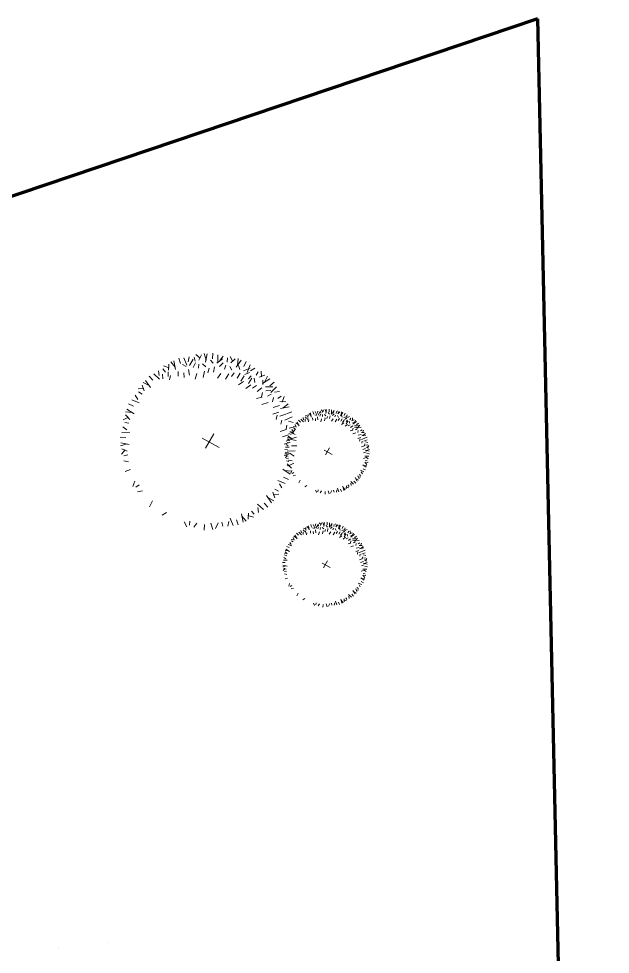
# Model space of a CAD drawing. Header units: millimetres. Extents: x 111 to 1506, y 14 to 566.
# Drawn here: x 235.531 to 237.276, y 159.505 to 162.264 of the extents above; entities that cross this region are included whole.
import ezdxf

# ---------------------------------------------------------------- set-up
doc = ezdxf.new("R2010")
doc.units = ezdxf.units.MM
doc.layers.add('ARB-CERCO', color=97, linetype='Continuous', lineweight=5)
doc.layers.add('ARBOLES', color=78, linetype='Continuous', lineweight=5)

# ---------------------------------------------------------------- blocks, each defined once
blk = doc.blocks.new('E1E')
at = {"layer": 'ARBOLES', "ltscale": 0.2}
for p, q in [((95.7812, 56.9208), (95.7812, 56.9208)), ((95.6238, 56.8379), (95.6238, 56.8379))]:
    blk.add_line(p, q, dxfattribs=at)
blk = doc.blocks.new('A$C05551F4C')
at = {"color": 0, "linetype": 'ByBlock'}
for p, q in [((-0.0896, 0.3199), (-0.0714, 0.308)), ((-0.0692, 0.3215), (-0.0758, 0.2998)), ((-0.0594, 0.3274), (-0.0488, 0.3042)), ((-0.0497, 0.2957), (-0.0475, 0.328)), ((-0.0255, 0.3123), (-0.0274, 0.3331)), ((-0.0039, 0.3001), (-0.0083, 0.3296)), ((0.0037, 0.3114), (0.0124, 0.3277)), ((0.0297, 0.3073), (0.03, 0.3227)), ((0.0387, 0.3301), (0.051, 0.3121)), ((0.0582, 0.3237), (0.0438, 0.3062)), ((0.0663, 0.2925), (0.0807, 0.3215)), ((0.0694, 0.3255), (0.0704, 0.2999)), ((0.095, 0.2986), (0.1012, 0.3184)), ((-0.1581, 0.2543), (-0.1685, 0.285)), ((-0.1422, 0.2789), (-0.1518, 0.2974)), ((-0.1175, 0.2759), (-0.1328, 0.3015)), ((-0.1148, 0.2892), (-0.113, 0.3077)), ((-0.0892, 0.2954), (-0.0948, 0.3098)), ((0.1103, 0.279), (0.1176, 0.3079)), ((0.1216, 0.2865), (0.136, 0.2983)), ((0.1441, 0.2728), (0.1503, 0.2869)), ((0.1611, 0.2904), (0.1656, 0.269)), ((-0.1945, 0.239), (-0.2052, 0.2501)), ((-0.2042, 0.2614), (-0.1828, 0.2573)), ((-0.186, 0.2707), (-0.1838, 0.2481)), ((-0.1793, 0.2799), (-0.1605, 0.2625)), ((0.1185, 0.2688), (0.1332, 0.2783)), ((0.1278, 0.2451), (0.1434, 0.2504)), ((0.1363, 0.2555), (0.1509, 0.265)), ((0.1767, 0.277), (0.1567, 0.2664)), ((0.1722, 0.2451), (0.1966, 0.2664)), ((0.1878, 0.2744), (0.1789, 0.2504)), ((0.2011, 0.2397), (0.2144, 0.2557)), ((-0.2371, 0.2034), (-0.2531, 0.2168)), ((-0.2158, 0.2234), (-0.2211, 0.2412)), ((0.1562, 0.2235), (0.1709, 0.233)), ((0.1629, 0.2022), (0.1776, 0.2117)), ((0.2015, 0.2158), (0.2012, 0.2313)), ((0.2077, 0.2158), (0.2255, 0.2397)), ((0.2211, 0.2184), (0.2388, 0.2238)), ((0.1802, 0.1896), (0.1971, 0.2029)), ((0.2119, 0.2072), (0.2393, 0.2068)), ((0.2122, 0.1917), (0.2316, 0.1933)), ((0.2194, 0.1722), (0.2329, 0.1797)), ((0.2366, 0.1971), (0.2477, 0.2078)), ((0.2683, 0.1886), (0.2458, 0.1864)), ((0.259, 0.2068), (0.255, 0.1854)), ((0.2775, 0.1819), (0.2601, 0.1631)), ((-0.2877, 0.1635), (-0.2664, 0.1679)), ((-0.2702, 0.1465), (-0.2843, 0.1527)), ((0.1773, 0.1632), (0.1989, 0.1686)), ((0.1982, 0.1408), (0.2209, 0.1482)), ((0.238, 0.1512), (0.2412, 0.1673)), ((0.252, 0.1607), (0.2827, 0.1711)), ((0.2632, 0.1339), (0.2682, 0.1486)), ((0.2766, 0.1448), (0.295, 0.1544)), ((-0.2839, 0.124), (-0.2956, 0.1383)), ((0.2222, 0.1343), (0.2393, 0.1382)), ((0.2342, 0.1166), (0.2547, 0.1233)), ((0.265, 0.1076), (0.2837, 0.1025)), ((0.27, 0.1223), (0.2956, 0.1124)), ((0.2736, 0.1201), (0.2991, 0.1354)), ((0.2869, 0.1174), (0.3053, 0.1156)), ((-0.3229, 0.0718), (-0.2973, 0.0728)), ((0.2224, 0.0927), (0.2445, 0.0904)), ((0.265, 0.0868), (0.2804, 0.0892)), ((0.2753, 0.0607), (0.2838, 0.0747)), ((0.2931, 0.0918), (0.3074, 0.0974)), ((0.3191, 0.0718), (0.2974, 0.0784)), ((0.3175, 0.0922), (0.3056, 0.074)), ((0.2344, 0.0646), (0.2583, 0.0637)), ((0.2548, 0.0502), (0.2721, 0.048)), ((0.2931, 0.0358), (0.3029, 0.0479)), ((0.2934, 0.0523), (0.3257, 0.0501)), ((0.3251, 0.0621), (0.3018, 0.0514)), ((-0.3088, 0.006), (-0.3251, 0.0148)), ((-0.0275, 0), (0.0346, 0)), ((-0.0009, 0.0293), (0.0013, -0.0426)), ((0.2407, 0.0111), (0.2607, 0.0014)), ((0.2566, 0.0113), (0.2805, 0.0104)), ((0.26, 0.0294), (0.2815, 0.0287)), ((0.2858, 0.0105), (0.3017, -0.0008)), ((0.2955, 0.0225), (0.3163, 0.0046)), ((0.2977, 0.0065), (0.3273, 0.0109)), ((0.31, 0.0282), (0.3307, 0.03)), ((0.2423, -0.0195), (0.2645, -0.0285)), ((0.2633, -0.018), (0.2871, -0.0189)), ((0.2787, -0.0091), (0.294, -0.0121)), ((0.2795, -0.0372), (0.2923, -0.0269)), ((0.305, -0.0271), (0.3203, -0.0274)), ((0.309, -0.001), (0.3254, -0.0098)), ((-0.3173, -0.0872), (-0.3053, -0.069)), ((0.2544, -0.0613), (0.2743, -0.0693)), ((0.2566, -0.04), (0.2721, -0.0479)), ((0.2876, -0.0666), (0.301, -0.0586)), ((0.2901, -0.0637), (0.3191, -0.0781)), ((0.3231, -0.0668), (0.2976, -0.0678)), ((0.3213, -0.0555), (0.3038, -0.0412)), ((0.3277, -0.0361), (0.3097, -0.0484)), ((-0.2928, -0.0868), (-0.3072, -0.0924)), ((0.2211, -0.1012), (0.2388, -0.1172)), ((0.2299, -0.0719), (0.2455, -0.0879)), ((0.2455, -0.0852), (0.261, -0.0799)), ((0.2588, -0.1039), (0.2721, -0.1119)), ((0.2721, -0.0879), (0.2832, -0.1039)), ((0.2854, -0.0799), (0.2987, -0.1039)), ((0.2962, -0.0924), (0.3161, -0.0986)), ((-0.2866, -0.1125), (-0.3051, -0.1106)), ((-0.2763, -0.1398), (-0.2947, -0.1495)), ((0.2499, -0.1305), (0.2655, -0.1252)), ((0.2766, -0.1077), (0.3056, -0.1149)), ((0.2842, -0.119), (0.2959, -0.1334)), ((-0.2773, -0.1769), (-0.2599, -0.1581)), ((0.1989, -0.1758), (0.2144, -0.1705)), ((0.21, -0.1545), (0.2277, -0.1705)), ((0.2322, -0.1438), (0.2499, -0.1598)), ((0.2427, -0.1696), (0.264, -0.194)), ((0.2747, -0.1741), (0.264, -0.1541)), ((0.288, -0.1585), (0.2667, -0.163)), ((0.2704, -0.1415), (0.2845, -0.1477)), ((-0.268, -0.1836), (-0.2455, -0.1814)), ((-0.2363, -0.1921), (-0.2474, -0.2028)), ((0.1922, -0.1998), (0.2077, -0.1945)), ((0.2134, -0.2051), (0.2374, -0.2229)), ((0.2166, -0.1811), (0.2344, -0.1971)), ((0.2374, -0.1985), (0.2534, -0.2118)), ((0.272, -0.1851), (0.248, -0.1763)), ((-0.2208, -0.2135), (-0.2386, -0.2188)), ((-0.2075, -0.2108), (-0.2252, -0.2348)), ((-0.2008, -0.2348), (-0.2141, -0.2507)), ((-0.172, -0.2401), (-0.1964, -0.2614)), ((-0.1875, -0.2694), (-0.1786, -0.2454)), ((0.1545, -0.2291), (0.1722, -0.2451)), ((0.1678, -0.2104), (0.1855, -0.2264)), ((0.1862, -0.2657), (0.184, -0.2431)), ((0.1855, -0.2264), (0.2011, -0.2211)), ((0.1948, -0.234), (0.2054, -0.2451)), ((0.2161, -0.2184), (0.2214, -0.2362)), ((-0.1764, -0.2721), (-0.1564, -0.2614)), ((-0.1609, -0.2854), (-0.1653, -0.2641)), ((-0.1439, -0.2678), (-0.15, -0.2819)), ((-0.1101, -0.274), (-0.1173, -0.303)), ((0.0968, -0.269), (0.1145, -0.285)), ((0.1177, -0.2709), (0.1331, -0.2965)), ((0.1345, -0.2477), (0.1523, -0.2637)), ((0.1424, -0.274), (0.1521, -0.2924)), ((0.1584, -0.2493), (0.1687, -0.2801)), ((0.1795, -0.2749), (0.1608, -0.2575)), ((0.2045, -0.2564), (0.1831, -0.2524)), ((-0.1214, -0.2816), (-0.1357, -0.2933)), ((-0.0947, -0.2936), (-0.1009, -0.3135)), ((-0.066, -0.2875), (-0.0804, -0.3165)), ((-0.0692, -0.3205), (-0.0702, -0.295)), ((-0.0579, -0.3187), (-0.0435, -0.3012)), ((-0.0385, -0.3251), (-0.0507, -0.3071)), ((-0.0295, -0.3023), (-0.0298, -0.3177)), ((-0.0034, -0.3064), (-0.0122, -0.3228)), ((0.0041, -0.2951), (0.0085, -0.3246)), ((0.0258, -0.3074), (0.0277, -0.3281)), ((0.05, -0.2907), (0.0478, -0.3231)), ((0.0597, -0.3224), (0.049, -0.2992)), ((0.0694, -0.3165), (0.076, -0.2948)), ((0.0898, -0.3149), (0.0716, -0.303)), ((0.0894, -0.2905), (0.095, -0.3048)), ((0.1151, -0.2843), (0.1132, -0.3027))]:
    blk.add_line(p, q, dxfattribs=at)

msp = doc.modelspace()

# ---------------------------------------------------------------- linework, layer by layer
at = {"lineweight": 100, "ltscale": 1000}
for q in [(224.94748, 158.17597), (237.28236, 152.11542)]:
    msp.add_line((237.06201, 162.26355), q, dxfattribs=at)

# ---------------------------------------------------------------- block references
at = {"layer": 'ARB-CERCO'}
for p, xscale, yscale, zscale, rotation in [((236.09278, 161.01547), 0.786722348914222, 0.786722348914222, 0.786722348914222, 59.94184765909385), ((236.44189, 160.98647), 0.3774895201833683, 0.3774895201833683, 0.3774895201833683, 59.94184765910946), ((236.4357, 160.65334), 0.3774895201833683, 0.3774895201833683, 0.3774895201833683, 59.94184765910946)]:
    msp.add_blockref('A$C05551F4C', p, dxfattribs=dict(at, xscale=xscale, yscale=yscale, zscale=zscale, rotation=rotation))
at = {"layer": 'ARBOLES', "color": 0, "xscale": 0.8310831642732954, "yscale": 0.8310831642732954, "zscale": 0.8310831642732954, "rotation": 157.9147716791316}
msp.add_blockref('E1E', (327.19595, 173.42954), dxfattribs=at)

doc.saveas('drawing.dxf')
